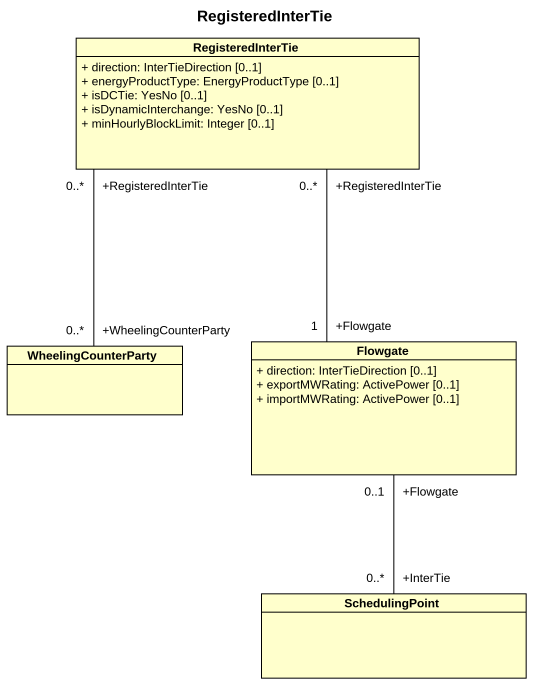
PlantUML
@startuml
title RegisteredInterTie
hide circle
hide empty members
skinparam classAttributeIconSize 0
class RegisteredInterTie {
  + direction: InterTieDirection [0..1]
  + energyProductType: EnergyProductType [0..1]
  + isDCTie: YesNo [0..1]
  + isDynamicInterchange: YesNo [0..1]
  + minHourlyBlockLimit: Integer [0..1]
}
class Flowgate {
  + direction: InterTieDirection [0..1]
  + exportMWRating: ActivePower [0..1]
  + importMWRating: ActivePower [0..1]
}
class WheelingCounterParty
class SchedulingPoint
Flowgate "+Flowgate\n1" -up- "+RegisteredInterTie\n0..*" RegisteredInterTie
Flowgate "+Flowgate\n0..1" -- "+InterTie\n0..*" SchedulingPoint
WheelingCounterParty "+WheelingCounterParty\n0..*" -up- "+RegisteredInterTie\n0..*" RegisteredInterTie
@enduml
